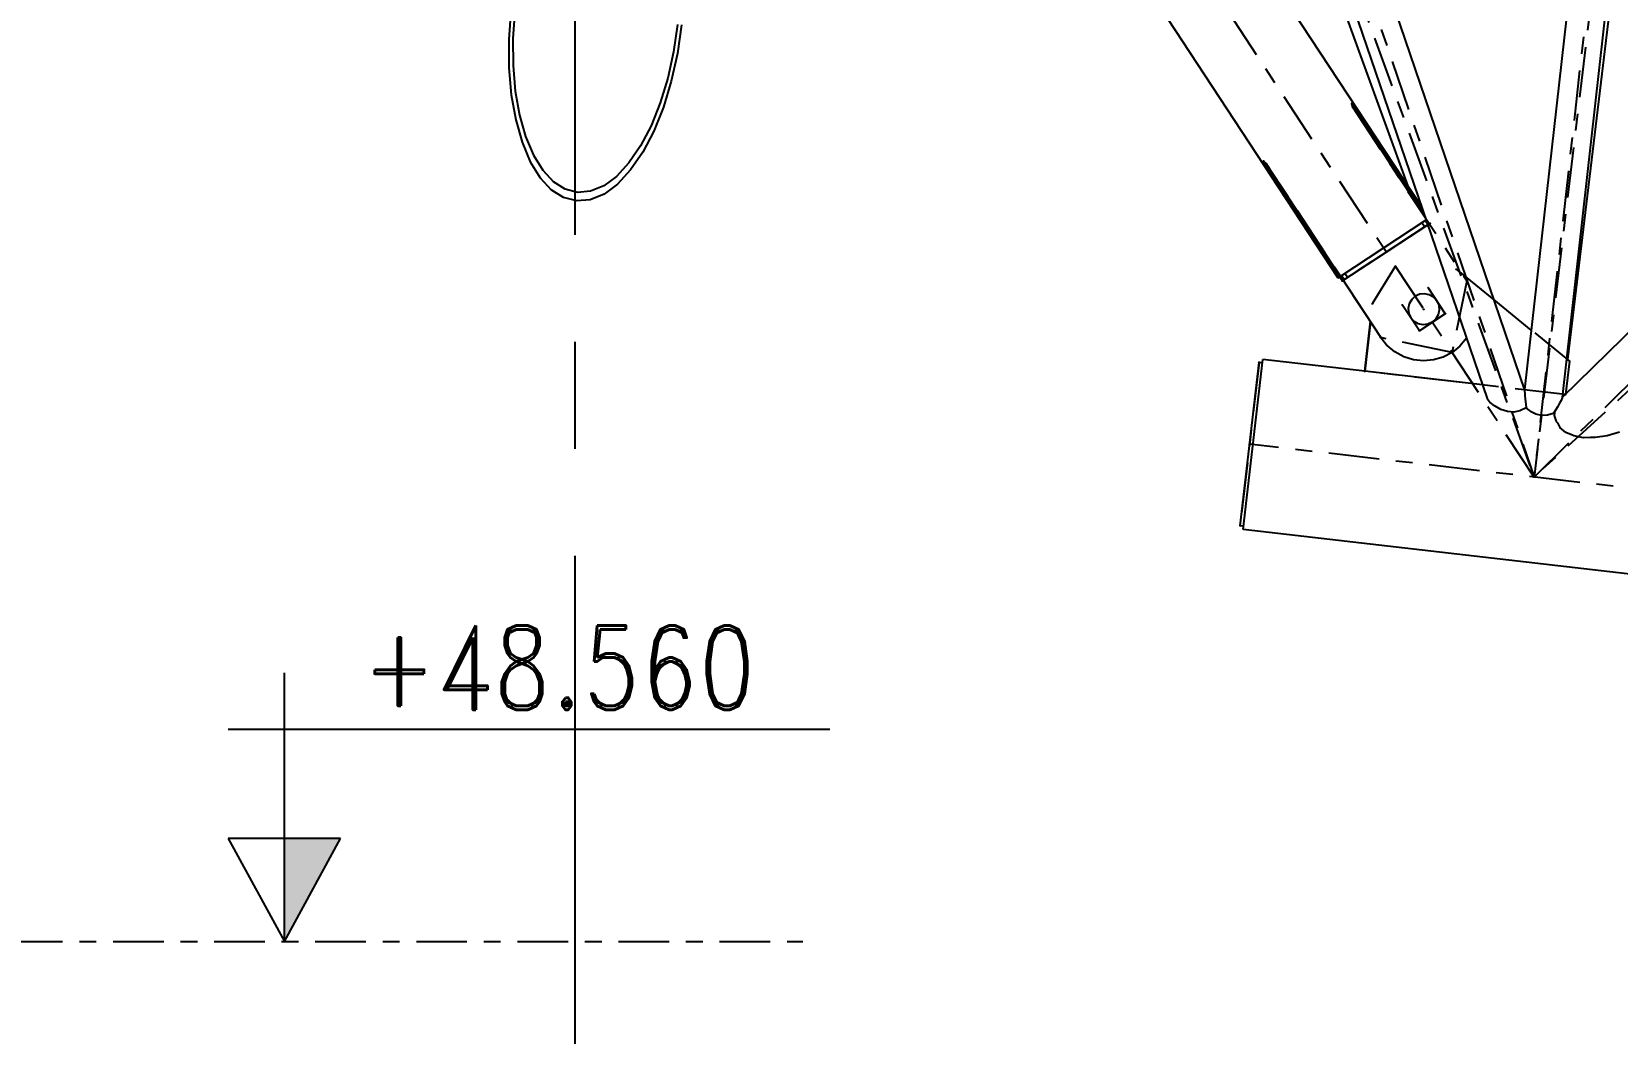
# Model space of a CAD drawing. Header units: millimetres. Extents: x 2368 to 8313, y 7493 to 11698.
# Drawn here: x 6336.6 to 6430.7, y 9047.8 to 9107.3 of the extents above; entities that cross this region are included whole.
import ezdxf
from ezdxf.enums import TextEntityAlignment as Align

# ---------------------------------------------------------------- set-up
doc = ezdxf.new("R2010")
doc.units = ezdxf.units.MM
for name, pattern in [('CENTER', [50.8, 31.75, -6.35, 6.35, -6.35]), ('XKITLINE00', [0]), ('XKITLINE03', [6, 3, -1, 1, -1])]:
    doc.linetypes.add(name, pattern=pattern)
doc.layers.add('3', color=120, linetype='Continuous')
doc.styles.add('ROMAND', font='romand.shx')

msp = doc.modelspace()

# ---------------------------------------------------------------- linework, layer by layer
at = {"color": 6, "linetype": 'CENTER'}
msp.add_line((6368.815, 8739.6288), (6368.815, 9217.681), dxfattribs=at)
at = {"color": 8, "linetype": 'XKITLINE03'}
for p, q in [((6425.7335, 9080.8478), (6375.5882, 9157.1224)), ((6399.8657, 9156.6176), (6425.7335, 9080.8478)), ((6433.7857, 9152.686), (6425.7336, 9080.8478)), ((6399.866, 9152.0024), (6425.7335, 9080.8478)), ((6433.7858, 9148.0753), (6425.7336, 9080.8478)), ((6491.9833, 9145.9405), (6425.7336, 9080.8478)), ((6491.9833, 9141.3371), (6425.7336, 9080.8478)), ((6414.953, 9102.816), (6421.7429, 9092.488)), ((6414.953, 9102.816), (6421.7429, 9092.488)), ((6416.6291, 9089.126), (6409.8392, 9099.454)), ((6416.6291, 9089.126), (6409.8392, 9099.454)), ((6419.5231, 9095.8875), (6414.3882, 9092.5116)), ((6414.3883, 9092.5117), (6419.523, 9095.8874)), ((6419.438, 9095.8315), (6414.4733, 9092.5676)), ((6419.438, 9095.8315), (6414.4733, 9092.5676)), ((6416.9557, 9094.1995), (6419.438, 9095.8315)), ((6416.9557, 9094.1995), (6419.438, 9095.8315)), ((6419.523, 9095.8874), (6419.5544, 9095.908)), ((6419.5544, 9095.908), (6419.5231, 9095.8875)), ((6416.1463, 9091.159), (6417.505, 9093.3639)), ((6421.1144, 9093.1829), (6427.8297, 9087.7323)), ((6414.357, 9092.4911), (6414.3883, 9092.5117)), ((6419.4494, 9092.0812), (6420.4602, 9090.5437)), ((6419.4494, 9092.0812), (6420.4602, 9090.5437)), ((6419.4494, 9092.0812), (6420.4602, 9090.5437)), ((6421.7429, 9092.488), (6420.867, 9088.2501)), ((6421.7429, 9092.488), (6420.867, 9088.2501)), ((6415.6793, 9087.126), (6416.1463, 9091.159)), ((6418.9227, 9089.5329), (6417.9119, 9091.0704)), ((6418.9227, 9089.5329), (6417.9119, 9091.0704)), ((6418.9227, 9089.5329), (6417.9119, 9091.0704)), ((6420.4602, 9090.5437), (6418.9227, 9089.5329)), ((6420.4602, 9090.5437), (6418.9227, 9089.5329)), ((6420.4602, 9090.5437), (6418.9227, 9089.5329)), ((6419.186, 9090.807), (6419.186, 9090.807)), ((6420.867, 9088.2501), (6416.6291, 9089.126)), ((6420.867, 9088.2501), (6416.6291, 9089.126)), ((6409.4077, 9087.6509), (6408.285, 9077.9557)), ((6409.4078, 9087.6509), (6409.4077, 9087.6509)), ((6427.8297, 9087.7323), (6427.5996, 9085.7456)), ((6427.5996, 9085.7456), (6415.6793, 9087.126)), ((6643.0161, 9055.6864), (6408.8464, 9082.8033)), ((6408.285, 9077.9557), (6408.285, 9077.9557))]:
    msp.add_line(p, q, dxfattribs=at)
at = {"color": 8, "linetype": 'XKITLINE00'}
for p, q in [((6400.0705, 9152.5066), (6422.9431, 9085.5103)), ((6402.5665, 9152.2173), (6425.1728, 9086.0011)), ((6432.2017, 9148.7824), (6425.1695, 9086.0443)), ((6434.4653, 9148.52), (6427.4086, 9085.5629)), ((6400.1301, 9147.9495), (6418.2467, 9098.1155)), ((6434.4476, 9144.0196), (6427.7167, 9087.824)), ((6485.4697, 9142.6083), (6427.4084, 9085.561)), ((6391.2847, 9139.1266), (6419.0642, 9096.872)), ((6385.8868, 9135.5778), (6414.0919, 9092.6758)), ((6364.9927, 9108.5175), (6364.8749, 9106.8133)), ((6365.228, 9108.4983), (6365.1157, 9106.8733)), ((6374.8875, 9107.7098), (6374.6562, 9106.0945)), ((6375.1228, 9107.6906), (6374.8803, 9105.9966)), ((6364.8749, 9106.8133), (6364.8847, 9105.1409)), ((6365.1157, 9106.8733), (6365.125, 9105.2785)), ((6374.6562, 9106.0945), (6374.3117, 9104.5286)), ((6364.8847, 9105.1409), (6365.0218, 9103.5414)), ((6365.125, 9105.2785), (6365.2558, 9103.7534)), ((6374.8803, 9105.9966), (6374.519, 9104.3544)), ((6374.3117, 9104.5286), (6373.8624, 9103.0508)), ((6374.519, 9104.3544), (6374.0478, 9102.8046)), ((6365.0218, 9103.5414), (6365.283, 9102.0543)), ((6365.2558, 9103.7534), (6365.5048, 9102.3353)), ((6365.5048, 9102.3353), (6365.8659, 9101.0593)), ((6373.8624, 9103.0508), (6373.3195, 9101.6974)), ((6374.0478, 9102.8046), (6373.4784, 9101.3853)), ((6414.8979, 9103.0404), (6414.8924, 9103.0156)), ((6414.8924, 9103.0156), (6414.8976, 9102.9785)), ((6414.8976, 9102.9785), (6414.9132, 9102.9322)), ((6414.9138, 9103.0508), (6414.8979, 9103.0404)), ((6414.9132, 9102.9322), (6414.9379, 9102.8802)), ((6414.9298, 9103.0478), (6414.9138, 9103.0508)), ((6414.935, 9103.0436), (6414.9298, 9103.0478)), ((6414.935, 9103.0436), (6414.958, 9103.0182)), ((6415.0208, 9102.9347), (6414.9379, 9102.8802)), ((6414.9379, 9102.8802), (6414.9697, 9102.827)), ((6414.958, 9103.0182), (6414.9874, 9102.9809)), ((6415.0556, 9102.8834), (6414.9697, 9102.827)), ((6414.9697, 9102.827), (6419.2581, 9096.304)), ((6414.9874, 9102.9809), (6415.0208, 9102.9347)), ((6415.0208, 9102.9347), (6415.0556, 9102.8834)), ((6415.0556, 9102.8834), (6419.1253, 9096.693)), ((6365.283, 9102.0543), (6365.6617, 9100.7161)), ((6373.3195, 9101.6974), (6372.6962, 9100.5018)), ((6373.4784, 9101.3853), (6372.8248, 9100.1314)), ((6365.6617, 9100.7161), (6366.1487, 9099.5599)), ((6365.8659, 9101.0593), (6366.3303, 9099.9568)), ((6372.6962, 9100.5018), (6372.008, 9099.4934)), ((6366.1487, 9099.5599), (6366.7319, 9098.614)), ((6366.3303, 9099.9568), (6366.8864, 9099.0549)), ((6372.008, 9099.4934), (6371.2717, 9098.697)), ((6372.8248, 9100.1314), (6372.103, 9099.0739)), ((6409.6391, 9099.5831), (6409.6356, 9099.5672)), ((6409.6356, 9099.5672), (6409.6373, 9099.5607)), ((6409.6373, 9099.5607), (6409.6515, 9099.5296)), ((6409.655, 9099.5935), (6409.6391, 9099.5831)), ((6409.6515, 9099.5296), (6409.6742, 9099.4878)), ((6409.6799, 9099.5888), (6409.655, 9099.5935)), ((6409.6742, 9099.4878), (6409.7033, 9099.4388)), ((6409.7119, 9099.5693), (6409.6799, 9099.5888)), ((6409.7862, 9099.4933), (6409.7033, 9099.4388)), ((6409.7483, 9099.5365), (6409.7119, 9099.5693)), ((6409.7483, 9099.5365), (6409.7862, 9099.4933)), ((6409.7862, 9099.4933), (6409.8225, 9099.443)), ((6366.7319, 9098.614), (6367.397, 9097.9019)), ((6366.8864, 9099.0549), (6367.5206, 9098.3758)), ((6371.2717, 9098.697), (6370.5056, 9098.1322)), ((6372.103, 9099.0739), (6371.3309, 9098.2386)), ((6409.7033, 9099.4388), (6409.7366, 9099.3865)), ((6409.8225, 9099.443), (6409.7366, 9099.3865)), ((6409.7366, 9099.3865), (6414.1314, 9092.7018)), ((6409.8225, 9099.443), (6414.2172, 9092.7582)), ((6368.1277, 9097.4409), (6367.397, 9097.9019)), ((6368.2173, 9097.9363), (6367.5206, 9098.3758)), ((6368.9593, 9097.7471), (6368.2173, 9097.9363)), ((6369.7284, 9097.8129), (6368.9593, 9097.7471)), ((6370.5274, 9097.6463), (6369.7124, 9097.3115)), ((6370.5056, 9098.1322), (6369.7284, 9097.8129)), ((6371.3309, 9098.2386), (6370.5274, 9097.6463)), ((6368.9058, 9097.2425), (6368.1277, 9097.4409)), ((6369.7124, 9097.3115), (6368.9058, 9097.2425)), ((6414.2172, 9092.7582), (6419.3227, 9096.1147)), ((6414.9535, 9092.8832), (6419.4228, 9095.8215)), ((6419.0766, 9095.953), (6419.2415, 9095.7023)), ((6419.2732, 9096.0822), (6419.3994, 9095.8903)), ((6414.5051, 9092.9475), (6414.6699, 9092.6968)), ((6414.0919, 9092.6758), (6414.2172, 9092.7582)), ((6414.1922, 9092.7417), (6414.357, 9092.4911)), ((6414.2, 9092.7469), (6414.3648, 9092.4962)), ((6414.2234, 9092.7623), (6414.3882, 9092.5116)), ((6414.2339, 9092.7692), (6416.6291, 9089.126)), ((6414.3085, 9092.8182), (6414.4733, 9092.5676)), ((6414.357, 9092.4911), (6414.3988, 9092.5185)), ((6414.4733, 9092.5676), (6414.9535, 9092.8832)), ((6418.3253, 9091.1319), (6418.267, 9090.85)), ((6418.4678, 9091.382), (6418.3253, 9091.1319)), ((6418.6806, 9091.5758), (6418.4678, 9091.382)), ((6418.9429, 9091.6943), (6418.6806, 9091.5758)), ((6419.229, 9091.726), (6418.9429, 9091.6943)), ((6419.5109, 9091.6678), (6419.229, 9091.726)), ((6419.761, 9091.5252), (6419.5109, 9091.6678)), ((6419.761, 9091.5252), (6419.9548, 9091.3124)), ((6419.9548, 9091.3124), (6420.0733, 9091.0501)), ((6420.0733, 9091.0501), (6420.105, 9090.764)), ((6425.5647, 9089.5707), (6423.3368, 9091.3791)), ((6418.267, 9090.85), (6418.2987, 9090.5639)), ((6418.2987, 9090.5639), (6418.4173, 9090.3016)), ((6418.4173, 9090.3016), (6418.6111, 9090.0888)), ((6418.8612, 9089.9463), (6418.6111, 9090.0888)), ((6419.9042, 9090.2321), (6419.6914, 9090.0383)), ((6420.0468, 9090.4822), (6419.9042, 9090.2321)), ((6420.105, 9090.764), (6420.0468, 9090.4822)), ((6416.0185, 9090.0548), (6415.6793, 9087.126)), ((6419.143, 9089.888), (6418.8612, 9089.9463)), ((6419.4291, 9089.9197), (6419.143, 9089.888)), ((6419.6914, 9090.0383), (6419.4291, 9089.9197)), ((6416.6291, 9089.126), (6417.0062, 9088.6595)), ((6417.467, 9088.2755), (6417.0062, 9088.6595)), ((6417.9939, 9087.9888), (6417.467, 9088.2755)), ((6420.867, 9088.2501), (6420.3359, 9087.9713)), ((6421.3335, 9088.6272), (6420.867, 9088.2501)), ((6421.7176, 9089.088), (6421.3335, 9088.6272)), ((6421.7201, 9089.0927), (6421.7176, 9089.088)), ((6408.285, 9077.9557), (6409.4077, 9087.6509)), ((6408.4607, 9077.734), (6409.6294, 9087.8265)), ((6409.6064, 9087.6279), (6409.4077, 9087.6509)), ((6415.6793, 9087.126), (6409.6294, 9087.8265)), ((6418.5666, 9087.8104), (6417.9939, 9087.9888)), ((6419.1632, 9087.7471), (6418.5666, 9087.8104)), ((6419.7606, 9087.8014), (6419.1632, 9087.7471)), ((6420.3359, 9087.9713), (6419.7606, 9087.8014)), ((6427.8297, 9087.7323), (6427.6001, 9085.7493)), ((6427.8297, 9087.7323), (6427.6666, 9087.8647)), ((6422.6678, 9086.3167), (6415.6793, 9087.126)), ((6422.9431, 9085.5103), (6423.1178, 9085.279)), ((6425.1676, 9086.0272), (6425.1638, 9086.0277)), ((6425.1695, 9086.0443), (6425.1948, 9085.7185)), ((6425.1948, 9085.7185), (6425.1945, 9085.6645)), ((6425.1945, 9085.6645), (6425.2632, 9084.9698)), ((6427.3442, 9085.3867), (6427.2432, 9085.2257)), ((6427.4031, 9085.556), (6427.3442, 9085.3867)), ((6427.4086, 9085.5629), (6427.4031, 9085.556)), ((6427.5966, 9085.7459), (6427.4313, 9085.7651)), ((6423.3926, 9085.0704), (6423.1178, 9085.279)), ((6423.4217, 9085.0566), (6423.3926, 9085.0704)), ((6423.7534, 9084.8681), (6423.4217, 9085.0566)), ((6424.1475, 9084.7423), (6423.7534, 9084.8681)), ((6424.5352, 9084.7086), (6424.1475, 9084.7423)), ((6424.8786, 9084.7705), (6424.5352, 9084.7086)), ((6425.0498, 9084.8681), (6424.8786, 9084.7705)), ((6425.1495, 9084.9059), (6425.0498, 9084.8681)), ((6425.2596, 9085.0061), (6425.1495, 9084.9059)), ((6425.2632, 9084.9698), (6425.2861, 9084.937)), ((6425.4374, 9084.8231), (6425.2861, 9084.937)), ((6425.5256, 9084.7378), (6425.4374, 9084.8231)), ((6425.8325, 9084.5774), (6425.5256, 9084.7378)), ((6426.18, 9084.5007), (6425.8325, 9084.5774)), ((6426.5341, 9084.5154), (6426.18, 9084.5007)), ((6426.8602, 9084.6199), (6426.5341, 9084.5154)), ((6426.9079, 9084.6529), (6426.8602, 9084.6199)), ((6427.1523, 9085.0359), (6426.9079, 9084.6529)), ((6426.9427, 9084.6488), (6426.9302, 9084.5006)), ((6426.9302, 9084.5006), (6427.0509, 9084.1535)), ((6426.9349, 9084.6951), (6426.9427, 9084.6488)), ((6427.2432, 9085.2257), (6427.1523, 9085.0359)), ((6427.0509, 9084.1535), (6427.1293, 9084.0639)), ((6427.1293, 9084.0639), (6427.2671, 9083.7994)), ((6427.6141, 9083.5012), (6427.2671, 9083.7994)), ((6428.0608, 9083.3096), (6427.6141, 9083.5012)), ((6430.808, 9083.5141), (6430.0782, 9083.3027)), ((6409.0451, 9082.7803), (6408.8464, 9082.8033)), ((6428.0925, 9083.2919), (6428.0608, 9083.3096)), ((6428.6745, 9083.178), (6428.0925, 9083.2919)), ((6429.078, 9083.1918), (6428.6745, 9083.178)), ((6429.3592, 9083.1929), (6429.078, 9083.1918)), ((6430.0782, 9083.3027), (6429.3592, 9083.1929)), ((6408.4837, 9077.9327), (6408.285, 9077.9557)), ((6642.4318, 9050.6401), (6408.4607, 9077.734))]:
    msp.add_line(p, q, dxfattribs=at)
at = {"color": 4, "linetype": 'XKITLINE03'}
msp.add_line((6311.3891, 9053.2776), (6382.3179, 9053.2776), dxfattribs=at)
at = {"color": 8, "linetype": 'XKITLINE00'}
for centre in [(6414.953, 9102.816), (6414.953, 9102.816), (6409.8392, 9099.454), (6409.8392, 9099.454), (6419.438, 9095.8315), (6419.438, 9095.8315), (6419.438, 9095.8315), (6419.438, 9095.8315), (6419.523, 9095.8874), (6419.523, 9095.8874), (6419.5231, 9095.8875), (6419.5231, 9095.8875), (6419.5544, 9095.908), (6419.5544, 9095.908), (6416.9557, 9094.1995), (6416.9557, 9094.1995), (6417.505, 9093.3639), (6421.1144, 9093.1829), (6414.357, 9092.4911), (6414.3882, 9092.5116), (6414.3883, 9092.5117), (6414.3883, 9092.5117), (6414.4733, 9092.5676), (6414.4733, 9092.5676), (6419.4494, 9092.0812), (6419.4494, 9092.0812), (6419.4494, 9092.0812), (6421.7429, 9092.488), (6421.7429, 9092.488), (6421.7429, 9092.488), (6421.7429, 9092.488), (6416.1463, 9091.159), (6416.1463, 9091.159), (6417.9119, 9091.0704), (6417.9119, 9091.0704), (6417.9119, 9091.0704), (6419.186, 9090.807), (6420.4602, 9090.5437), (6420.4602, 9090.5437), (6420.4602, 9090.5437), (6420.4602, 9090.5437), (6420.4602, 9090.5437), (6420.4602, 9090.5437), (6416.6291, 9089.126), (6416.6291, 9089.126), (6416.6291, 9089.126), (6416.6291, 9089.126), (6418.9227, 9089.5329), (6418.9227, 9089.5329), (6418.9227, 9089.5329), (6418.9227, 9089.5329), (6418.9227, 9089.5329), (6418.9227, 9089.5329), (6420.867, 9088.2501), (6420.867, 9088.2501), (6420.867, 9088.2501), (6420.867, 9088.2501), (6409.4077, 9087.6509), (6409.4078, 9087.6509), (6427.8297, 9087.7323), (6427.8297, 9087.7323), (6415.6793, 9087.126), (6415.6793, 9087.126), (6427.5996, 9085.7456), (6427.5996, 9085.7456), (6408.8464, 9082.8033), (6425.7335, 9080.8478), (6425.7335, 9080.8478), (6425.7335, 9080.8478), (6425.7336, 9080.8478), (6425.7336, 9080.8478), (6425.7336, 9080.8478), (6425.7336, 9080.8478), (6408.285, 9077.9557), (6408.285, 9077.9557)]:
    msp.add_circle(centre, 0.01, dxfattribs=at)
at = {"layer": '3'}
for p, q in [((6351.5521, 9053.2776), (6351.5521, 9069.222)), ((6348.2187, 9065.8887), (6383.9262, 9065.8887)), ((6354.8854, 9059.3887), (6348.2187, 9059.3887)), ((6348.2187, 9059.3887), (6351.5521, 9053.2776)), ((6351.5521, 9053.2776), (6354.8854, 9059.3887))]:
    msp.add_line(p, q, dxfattribs=at)
msp.add_solid([(6351.5521, 9053.2776), (6354.8854, 9059.3887), (6351.5521, 9059.3887)], dxfattribs=at)

# ---------------------------------------------------------------- texts
at = {"layer": '3', "style": 'ROMAND', "width": 0.8}
msp.add_text('+48.560', height=5, dxfattribs=at).set_placement((6356.2302, 9069.5341), align=Align.MIDDLE_LEFT)

doc.saveas('drawing.dxf')
